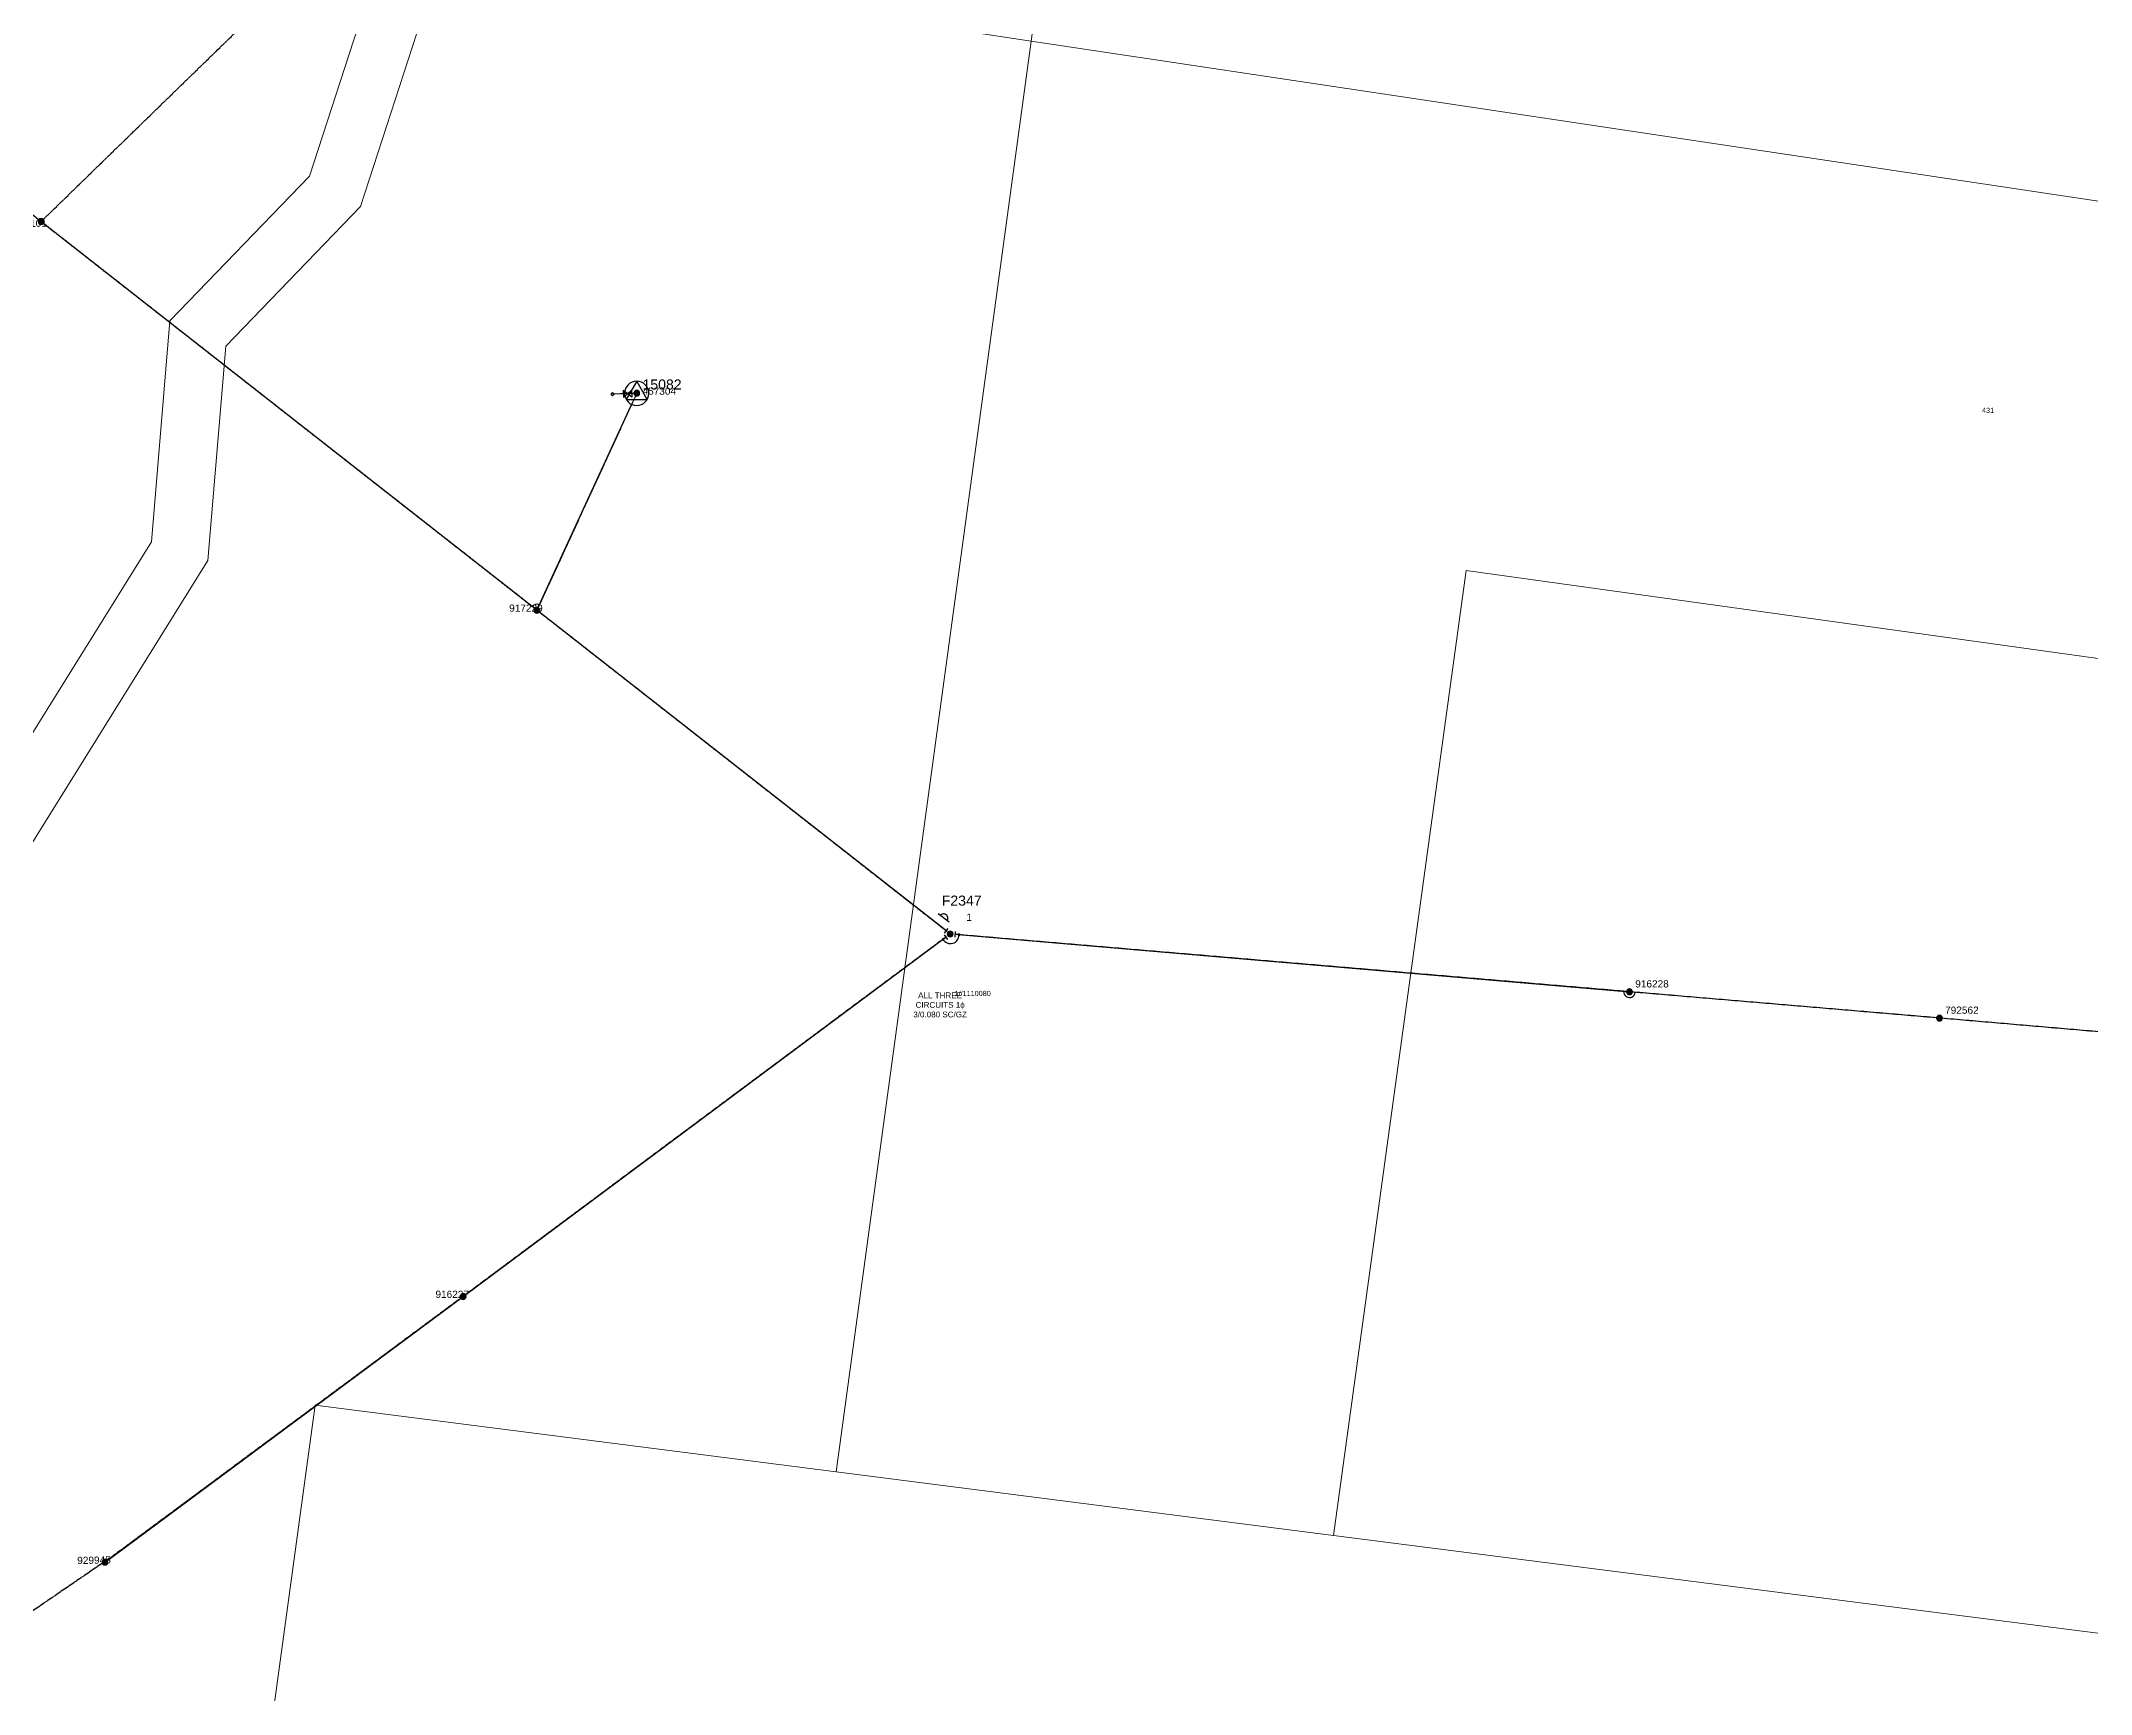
# Model space of a CAD drawing. Header units: metres. Extents: x 217988 to 221369, y 6281275 to 6284089.
# Drawn here: x 219292 to 220005, y 6282330 to 6282905 of the extents above; entities that cross this region are included whole.
import ezdxf
from ezdxf.enums import TextEntityAlignment as Align

# ---------------------------------------------------------------- set-up
doc = ezdxf.new("R2010")
doc.units = ezdxf.units.M
doc.linetypes.add('Cable Exist OH', pattern=[1, 1, 0])
doc.layers.get('0').update_dxf_attribs({"color": 6})
doc.layers.add('Cadastre Land Parcels_SP_EXT', color=9, linetype='Continuous', lineweight=5)
doc.layers.add('Cadastre Roads_SP_EXT', color=9, linetype='Continuous', lineweight=5)
for name, color, linetype in [('Equip_HV_NEW', 2, 'Continuous'), ('Equip_LV_EXT', 7, 'Continuous'), ('Equip_SP_HV_NEW', 2, 'Continuous'), ('Mains_HV_EXT', 7, 'Continuous'), ('Mains_HV_NEW_Hardwired', 7, 'Continuous'), ('Notes_HV_MISC', 7, 'Continuous'), ('OH_Details_SP_MISC', 7, 'Continuous'), ('Services_SP_EXT', 7, 'Continuous'), ('Sub_SP_TR_HV_LV_EXT', 7, 'Continuous'), ('SupportsOH_SP_TR_HV_LV_SL_EXT', 7, 'Continuous')]:
    doc.layers.add(name, color=color, linetype=linetype)
doc.layers.get('0').freeze()
doc.styles.add('iecARIAL', font='arial.ttf', dxfattribs={"height": 2})
doc.styles.add('POLE_LABEL', font='arial.ttf')
doc.styles.get("Standard").update_dxf_attribs({"font": 'arial.ttf'})

# ---------------------------------------------------------------- blocks, each defined once
blk = doc.blocks.new('SUB_POLE_EXT')
blk.add_wipeout([(0, 4.22), (0.42, 4.2), (0.83, 4.14), (1.21, 4.05), (1.62, 3.9), (1.99, 3.72), (2.35, 3.51), (2.68, 3.26), (2.99, 2.99), (3.28, 2.66), (3.52, 2.34), (3.76, 1.92), (3.9, 1.62), (4.04, 1.23), (4.18, 0.63), (4.22, 0), (4.18, -0.61), (4.06, -1.15), (3.9, -1.62), (3.58, -2.24), (3.22, -2.73), (2.97, -3.01), (2.68, -3.26), (2.36, -3.5), (2, -3.72), (1.64, -3.89), (1.25, -4.03), (0.82, -4.14), (0.42, -4.2), (0, -4.22), (-0.41, -4.2), (-0.8, -4.15), (-1.21, -4.05), (-1.62, -3.9), (-1.99, -3.73), (-2.35, -3.51), (-2.68, -3.26), (-2.96, -3.02), (-3.23, -2.72), (-3.51, -2.35), (-3.71, -2.01), (-3.91, -1.6), (-4.05, -1.21), (-4.16, -0.76), (-4.22, -0.14), (-4.21, 0.39), (-4.14, 0.83), (-4.03, 1.27), (-3.9, 1.63), (-3.71, 2.02), (-3.5, 2.37), (-3.28, 2.67), (-2.99, 2.99), (-2.68, 3.27), (-2.33, 3.52), (-1.98, 3.73), (-1.63, 3.9), (-1.2, 4.05), (-0.78, 4.15), (-0.4, 4.21)])
blk.add_line((2.16, 0.48), (2.16, 0.48, 0))
blk.add_lwpolyline([(-4.22, 0, 1), (4.22, 0, 1)], format="xyb", close=True)
blk.add_lwpolyline([(2.14, 0.52), (0, 4.22), (-3.66, -2.11), (3.66, -2.11)], close=True)
for tag, height, flags, p in [('STREET_CODE', 0.2, 9, (1.5, 0)), ('ASSET_NUM', 3.5, 8, (2, 2)), ('CONSTRUCTED_VOLTAGE', 0.2, 9, (1.5, -0.2)), ('OPERATING_VOLTAGE', 0.2, 9, (1.5, -0.6)), ('OPERATED_BY', 0.2, 9, (1.5, -0.8)), ('ORIENTATION', 0.2, 9, (1.5, -1.2)), ('OWNED_BY', 0.2, 9, (1.5, -1.4)), ('SECONDARY_VOLTAGE', 0.2, 9, (1.5, -1.6)), ('STATE', 0.2, 9, (1.5, -1.8)), ('SUBSTATION_TYPE', 0.2, 9, (1.5, -2)), ('STREETNAME', 0.2, 9, (1.5, -2.8)), ('SUBURB', 0.2, 9, (1.5, -3)), ('Z', 0.2, 1, (1.5, -3.4)), ('NO_PHASES', 0.2, 9, (1.5, -0.4)), ('MAINTAINED_BY', 0.2, 9, (1.5, -1)), ('USAGE', 0.2, 9, (1.5, -2.2)), ('LEGEND', 0.2, 9, (1.5, -2.4)), ('LOCATION', 0.2, 9, (1.5, -2.6)), ('NOTES', 0.2, 9, (1.5, -3.2))]:
    blk.add_attdef(tag, text='', height=height, dxfattribs=dict(flags=flags)).set_placement(p, align=Align.MIDDLE_LEFT)
blk = doc.blocks.new('LV_OH_LINKS_DISTFUSE_EXT')
for p, q in [((0, 0), (0.96, 0)), ((3.84, 0), (4.8, 0))]:
    blk.add_line(p, q)
blk.add_lwpolyline([(3.84, -1.2), (3.84, 1.2), (0.96, -1.2), (0.96, 1.2)], close=True)
at = {"flags": 9}
for tag, p in [('ACTUAL_STATUS', (0, 0)), ('CONSTRUCTED_VOLTAGE', (0, -0.2)), ('OPERATING_VOLTAGE', (0, -0.6)), ('ORIENTATION', (0, -0.8)), ('OWNED_BY', (0, -1)), ('STATE', (0, -1.2)), ('SWITCH_TYPE', (0, -1.4)), ('NO_PHASES', (0, -0.4)), ('USAGE', (0, -1.6)), ('NOTES', (0, -1.8))]:
    blk.add_attdef(tag, text='', height=0.2, dxfattribs=at).set_placement(p, align=Align.MIDDLE_LEFT)
at = {"flags": 1}
blk.add_attdef('Z', (0, 0), '', height=0.2, dxfattribs=at)
blk = doc.blocks.new('CCP_EXT')
blk.add_wipeout([(0, 0.57), (0.57, 0), (0, -0.57), (-0.57, 0)])
blk.add_lwpolyline([(-0.57, 0), (0, 0.57), (0.57, 0), (0, -0.57), (-0.57, 0)])
at = {"flags": 1}
blk.add_attdef('Z', (0, 0), '', height=0.2, dxfattribs=at)
at = {"flags": 9}
for tag, p in [('CCP_TYPE', (0, 0)), ('CONSTRUCTED_VOLTAGE', (0, -0.2)), ('OPERATING_VOLTAGE', (0, -0.6)), ('ORIENTATION', (0, -0.8)), ('OWNED_BY', (0, -1)), ('STATE', (0, -1.8)), ('NO_PHASES', (0, -0.4)), ('USAGE', (0, -1.2)), ('LEGEND', (0, -1.4)), ('LIFE_SUPPORT', (0, -1.6)), ('NOTES', (0, -2))]:
    blk.add_attdef(tag, text='', height=0.2, dxfattribs=at).set_placement(p, align=Align.MIDDLE_LEFT)
blk = doc.blocks.new('POLE_EXT')
blk.add_hatch(color=256).paths.add_polyline_path([(-1, 0, 1), (1, 0, 1)])
blk.add_lwpolyline([(-1, 0, 1), (1, 0, 1)], format="xyb", close=True)
for tag, height, flags, p in [('pNumber', 2.5, 8, (-17.84, 2.07)), ('OWNED_BY', 0.2, 9, (1.35, -0.4)), ('SPECIAL_USE', 0.2, 9, (1.35, -0.8)), ('STATE', 0.2, 9, (1.35, -1)), ('cLV', 0.2, 9, (1.35, -1.4)), ('hDepth', 0.2, 9, (1.35, -1.6)), ('hDia', 0.2, 9, (1.35, -1.8)), ('cHV', 0.2, 9, (1.35, -2)), ('cLinedev', 0.2, 9, (1.35, -3.4)), ('pExisting', 0.2, 9, (1.35, -3.8)), ('pFooting', 0.2, 9, (1.35, -4.4)), ('pNew', 0.2, 9, (1.35, -4.6)), ('pRelocate', 0.2, 9, (1.35, -5)), ('pRemove', 0.2, 9, (1.35, -5.2)), ('pReplace', 0.2, 9, (1.35, -5.4)), ('pStay', 0.2, 9, (1.35, -5.6)), ('pType', 0.2, 9, (1.35, -5.8)), ('cspan', 0.2, 9, (1.35, -6)), ('STREETNAME', 0.2, 9, (1.35, -6.2)), ('SUBURB', 0.2, 9, (1.35, -6.4)), ('OPERATED_BY', 0.2, 9, (1.36, -7.01)), ('PARENT', 0.2, 9, (1.35, -0.6)), ('USAGE', 0.2, 9, (1.35, -1.2)), ('LBRACKET', 0.2, 9, (1.35, -2.2)), ('LExisting', 0.2, 9, (1.35, -2.4)), ('LANTNUMBER', 0.2, 9, (1.35, -2.6)), ('LOther', 0.2, 9, (1.35, -2.8)), ('LRemove', 0.2, 9, (1.35, -3)), ('LEGEND', 0.2, 9, (1.35, -3.2)), ('LOCATION', 0.2, 9, (1.35, -3.6)), ('PFNUMBER', 0.2, 9, (1.35, -4)), ('NEWPFNUMBER', 0.2, 9, (1.35, -4.2)), ('NOTES', 0.2, 9, (1.35, -6.6)), ('MAINTAINED_BY', 0.2, 9, (1.36, -6.81))]:
    blk.add_attdef(tag, text='', height=height, dxfattribs=dict(flags=flags)).set_placement(p, align=Align.MIDDLE_LEFT)
at = {"style": 'POLE_LABEL'}
for tag, height, flags, p in [('STRUCTURE_PLANT_NUMBER', 0.2, 9, (1.35, 0.03)), ('ASSET_NUM', 2.5, 8, (2, 2)), ('STREET_CODE', 0.2, 9, (1.35, -0.2))]:
    blk.add_attdef(tag, text='', height=height, dxfattribs=dict(at, flags=flags)).set_placement(p, align=Align.MIDDLE_LEFT)
at = {"flags": 1}
blk.add_attdef('Z', (1.35, -7.33), '', height=0.2, dxfattribs=at)
blk = doc.blocks.new('BOND POINT')
blk.add_hatch(color=256).paths.add_polyline_path([(-1, 0, 1), (1, 0, 1)])
blk.add_lwpolyline([(-1, 0, 1), (1, 0, 1)], format="xyb", close=True)
blk = doc.blocks.new('HV_End Shackle_NEW')
blk.add_wipeout([(-0.25, 0), (-0.25, 1.81), (0.25, 1.82), (0.25, 0)])
blk.add_line((1, 1.81), (-1, 1.81))
for tag, flags, p in [('CONNECTOR_TYPE', 9, (1.5, 0)), ('CONSTRUCTED_VOLTAGE', 9, (1.5, -0.2)), ('OPERATING_VOLTAGE', 9, (1.5, -0.6)), ('ORIENTATION', 9, (1.5, -0.8)), ('OWNED_BY', 9, (1.5, -1)), ('OPERATED_BY', 9, (1.5, -1.2)), ('STATE', 9, (1.5, -1.6)), ('Z', 1, (1.5, -2.2)), ('NO_PHASES', 9, (1.5, -0.4)), ('MAINTAINED_BY', 9, (1.5, -1.4)), ('USAGE', 9, (1.5, -1.8)), ('NOTES', 9, (1.5, -2))]:
    blk.add_attdef(tag, text='', height=0.2, dxfattribs=dict(flags=flags)).set_placement(p, align=Align.MIDDLE_LEFT)
blk = doc.blocks.new('*U131')
blk.add_line((2.4, 3), (-2.4, 3))
blk.add_lwpolyline([(1.44, 3, 0.414214), (0, 4.44, 0.414214), (-1.44, 3)], format="xyb")
for tag, height, flags, p in [('STREET_CODE', 0.2, 9, (1.5, 0)), ('ASSET_NUM', 3.5, 8, (2, 2)), ('ACTUAL_STATUS', 0.2, 9, (1.5, -0.2)), ('CONSTRUCTED_VOLTAGE', 0.2, 9, (1.5, -0.4)), ('OPERATING_VOLTAGE', 0.2, 9, (1.5, -0.8)), ('ORIENTATION', 0.2, 9, (1.5, -1)), ('OWNED_BY', 0.2, 9, (1.5, -1.2)), ('OPERATED_BY', 0.2, 9, (1.5, -1.4)), ('STATE', 0.2, 9, (1.5, -1.8)), ('SWITCH_TYPE', 0.2, 9, (1.5, -2)), ('SUBURB', 0.2, 9, (1.5, -2.6)), ('STREETNAME', 0.2, 9, (1.5, -2.8)), ('Z', 0.2, 1, (1.5, -3.6)), ('NO_PHASES', 0.2, 9, (1.5, -0.6)), ('MAINTAINED_BY', 0.2, 9, (1.5, -1.6)), ('USAGE', 0.2, 9, (1.5, -2.2)), ('LEGEND', 0.2, 9, (1.5, -2.4)), ('LOCATION', 0.2, 9, (1.5, -3)), ('NOTES', 0.2, 9, (1.5, -3.2)), ('LABEL_ALIGNMENT', 0.2, 9, (1.5, -3.4))]:
    blk.add_attdef(tag, text='', height=height, dxfattribs=dict(flags=flags)).set_placement(p, align=Align.MIDDLE_LEFT)

msp = doc.modelspace()

# ---------------------------------------------------------------- linework, layer by layer
at = {"layer": 'Cadastre Land Parcels_SP_EXT', "linetype": 'Continuous'}
for points in [[(220422.8, 6283220.02), (220050.99, 6283269.1), (219970.04, 6283279.78), (219897.51, 6282955.36), (219647.73, 6282987.83), (219636.39, 6282904.78), (220364.97, 6282795.55), (220377.4, 6282886.79), (220422.8, 6283220.02)], [(219337.04, 6282807.56), (219385.58, 6282857.83), (219411.77, 6282938.42), (219305.89, 6282954.31), (219320.73, 6283067), (219323.69, 6283089.51), (219326.19, 6283109.01), (219114.41, 6283138.69), (219060.94, 6282770.51), (218867.81, 6282798.4), (218809.62, 6282391.67), (218886.99, 6282380.94), (218906.87, 6282378.2), (218903.46, 6282351.78), (219065.5, 6282331.76), (219090.44, 6282375.12), (219132.77, 6282402.34), (219168.69, 6282470.78), (219330.64, 6282730.76), (219337.04, 6282807.56)], [(219568.64, 6282407.63), (219741.43, 6282385.47), (219787.51, 6282720.78), (220344.22, 6282643.29), (220364.97, 6282795.55), (219636.39, 6282904.78), (219568.64, 6282407.63)], [(220143.99, 6282334.03), (220145.61, 6282345.73), (220169.4, 6282514.96), (220323.77, 6282493.25), (220344.22, 6282643.29), (219787.51, 6282720.78), (219741.43, 6282385.47), (220143.99, 6282334.03)]]:
    msp.add_lwpolyline(points, close=True, dxfattribs=at)
msp.add_lwpolyline([(220143.99, 6282334.03), (219741.43, 6282385.47), (219741.43, 6282385.47), (219568.64, 6282407.63), (219387.55, 6282430.77), (219368.86, 6282294.33), (219319.77, 6281935.16), (219317.1, 6281915.21), (219297.13, 6281917.96), (218875.09, 6281974.57), (218825.69, 6281591.75), (219003.16, 6281568.18), (219023.96, 6281565.42), (219021.99, 6281545.51), (219036.62, 6281543.55), (219106.2, 6281534.22), (219131.32, 6281530.89), (219242.81, 6281516.09), (219259.77, 6281513.84), (219618.52, 6281466.14), (219612.21, 6281418.11), (220069.68, 6281346.85)], dxfattribs=at)
at = {"layer": 'Mains_HV_EXT', "linetype": 'Cable Exist OH'}
for points in [[(219292.25, 6282842.02), (219372.37, 6282919.95), (219457.6, 6283003.15), (219621.51, 6283068.91)], [(219292.25, 6282842.02), (219120.88, 6282976.27), (219017.78, 6283057.05)], [(219464.61, 6282706.98), (219292.25, 6282842.02)], [(219608.2, 6282594.49), (219464.61, 6282706.98)], [(219608.2, 6282594.49), (219438.99, 6282468.54), (219318.15, 6282378.98), (219152.78, 6282265.82), (219020.52, 6282157.27)], [(219844.3, 6282574.41), (219608.2, 6282594.49)], [(220620.03, 6282504.56), (220536.9, 6282513.41), (220433.1, 6282522.75), (220237.63, 6282540.24), (220075.28, 6282554.64), (219951.99, 6282565.28), (219844.3, 6282574.41)]]:
    msp.add_lwpolyline(points, dxfattribs=at)
at = {"layer": 'Mains_HV_EXT', "linetype": 'Continuous'}
for points in [[(219465.51, 6282708.86, 0.366486), (219463.04, 6282708.24)], [(219842.32, 6282574.55, 1.00268), (219846.3, 6282574.21)]]:
    msp.add_lwpolyline(points, format="xyb", dxfattribs=at)
at = {"layer": 'Mains_HV_NEW_Hardwired', "linetype": 'Continuous'}
msp.add_arc((219608.3, 6282594.13), 2.97, 209.84818, 1.95295, dxfattribs=at)
at = {"layer": 'OH_Details_SP_MISC', "color": 7, "linetype": 'Continuous', "flags": 128}
for points in [[(219464.61, 6282706.98), (219292.25, 6282842.02)], [(219608.2, 6282594.49), (219464.61, 6282706.98), (219499.29, 6282782.38)], [(219314.5, 6282376.26), (219438.99, 6282468.54), (219608.2, 6282594.49), (219844.31, 6282574.38)]]:
    msp.add_lwpolyline(points, dxfattribs=at)

# ---------------------------------------------------------------- block references
at = {"layer": 'Mains_HV_NEW_Hardwired', "xscale": 0.3, "yscale": 0.3, "zscale": 0.3}
for p in [(219605.73, 6282592.65), (219611.27, 6282594.23)]:
    msp.add_blockref('BOND POINT', p, dxfattribs=at)
at = {"layer": 'SupportsOH_SP_TR_HV_LV_SL_EXT'}
ref = msp.add_blockref('POLE_EXT', (219292.25, 6282842.02), dxfattribs=at)
ref.add_attrib('ASSET_NUM', '304101', dxfattribs={"layer": '0', "height": 2.5, "rotation": 1, "style": 'POLE_LABEL'}).set_placement((219294.25, 6282842.77), align=Align.TOP_RIGHT)
ref = msp.add_blockref('POLE_EXT', (219464.61, 6282706.98), dxfattribs=at)
ref.add_attrib('ASSET_NUM', '917229', dxfattribs={"layer": '0', "height": 2.5, "style": 'POLE_LABEL'}).set_placement((219466.61, 6282707.73), align=Align.MIDDLE_RIGHT)
ref = msp.add_blockref('POLE_EXT', (219844.3, 6282574.41), dxfattribs=at)
ref.add_attrib('ASSET_NUM', '916228', dxfattribs={"layer": '0', "height": 2.5, "style": 'POLE_LABEL'}).set_placement((219846.3, 6282575.16), align=Align.BOTTOM_LEFT)
ref = msp.add_blockref('POLE_EXT', (219951.99, 6282565.28), dxfattribs=at)
ref.add_attrib('ASSET_NUM', '792562', dxfattribs={"layer": '0', "height": 2.5, "style": 'POLE_LABEL'}).set_placement((219953.99, 6282566.03), align=Align.BOTTOM_LEFT)
ref = msp.add_blockref('POLE_EXT', (219438.99, 6282468.54), dxfattribs=at)
ref.add_attrib('ASSET_NUM', '916227', dxfattribs={"layer": '0', "height": 2.5, "style": 'POLE_LABEL'}).set_placement((219440.99, 6282469.29), align=Align.MIDDLE_RIGHT)
ref = msp.add_blockref('POLE_EXT', (219314.5, 6282376.26), dxfattribs=at)
ref.add_attrib('ASSET_NUM', '929945', dxfattribs={"layer": '0', "height": 2.5, "rotation": 1, "style": 'POLE_LABEL'}).set_placement((219316.5, 6282377.01), align=Align.MIDDLE_RIGHT)

# ---------------------------------------------------------------- texts
at = {"layer": 'Cadastre Land Parcels_SP_EXT'}
for s, p in [('431', (219966.81, 6282775.53)), ('1//1110080', (219609.76, 6282572.93))]:
    msp.add_text(s, height=1.8, dxfattribs=at).set_placement(p)
at = {"layer": 'Notes_HV_MISC', "linetype": 'Continuous', "insert": (219592.48, 6282574.19), "char_height": 2, "attachment_point": 1, "style": 'iecARIAL'}
msp.add_mtext_dynamic_manual_height_columns('\\pi4.6071;ALL THREE \\P\\pi3.7264;CIRCUITS 1ɸ \\P\\pi2.9161;3/0.080 SC/GZ', width=24.281, gutter_width=10, heights=[0], dxfattribs=at)

# ---------------------------------------------------------------- next in the draw order: block references
at = {"layer": 'Sub_SP_TR_HV_LV_EXT'}
ref = msp.add_blockref('SUB_POLE_EXT', (219499.29, 6282782.38), dxfattribs=at)
ref.add_attrib('ASSET_NUM', '15082', dxfattribs={"layer": '0', "height": 3.5}).set_placement((219501.29, 6282782.63), align=Align.BOTTOM_LEFT)

# ---------------------------------------------------------------- next in the draw order: linework, layer by layer
at = {"layer": 'Cadastre Land Parcels_SP_EXT', "linetype": 'Continuous'}
msp.add_lwpolyline([(219636.39, 6282904.78), (219544.19, 6282918.62), (219522.07, 6282921.93), (219431.93, 6282935.46), (219403.27, 6282847.24), (219356.54, 6282798.69), (219350.26, 6282724.23), (219186.18, 6282460.75), (219148.15, 6282388.24), (219105.45, 6282360.79), (219087.14, 6282329.06), (219368.86, 6282294.33), (219387.55, 6282430.77), (219568.64, 6282407.63), (219636.39, 6282904.78)], close=True, dxfattribs=at)

# ---------------------------------------------------------------- next in the draw order: block references
at = {"layer": 'Equip_LV_EXT', "rotation": 182.0305541530102}
msp.add_blockref('LV_OH_LINKS_DISTFUSE_EXT', (219498.5, 6282782.31), dxfattribs=at)
at = {"layer": 'SupportsOH_SP_TR_HV_LV_SL_EXT'}
ref = msp.add_blockref('POLE_EXT', (219499.29, 6282782.38), dxfattribs=at)
ref.add_attrib('ASSET_NUM', '457304', dxfattribs={"layer": '0', "height": 2.5, "style": 'POLE_LABEL'}).set_placement((219501.29, 6282783.13), align=Align.MIDDLE_LEFT)

# ---------------------------------------------------------------- next in the draw order: block references
at = {"layer": 'Equip_HV_NEW', "rotation": 265.1405928605416}
msp.add_blockref('HV_End Shackle_NEW', (219608.2, 6282594.49), dxfattribs=at)
at = {"layer": 'Services_SP_EXT'}
msp.add_blockref('CCP_EXT', (219490.91, 6282782.11), dxfattribs=at)

# ---------------------------------------------------------------- next in the draw order: linework, layer by layer
at = {"layer": 'Cadastre Roads_SP_EXT', "linetype": 'Continuous'}
msp.add_lwpolyline([(219087.14, 6282329.06), (219105.45, 6282360.79), (219148.15, 6282388.24), (219186.18, 6282460.75), (219350.26, 6282724.23), (219356.54, 6282798.69), (219403.27, 6282847.24), (219431.93, 6282935.46), (219522.07, 6282921.93), (219523.2, 6282931.98), (219524.32, 6282941.94), (219524.32, 6282941.94), (219437.59, 6282954.94), (219415.09, 6282958.28), (219411.77, 6282938.42), (219385.58, 6282857.83), (219337.04, 6282807.56), (219330.64, 6282730.76), (219168.69, 6282470.78), (219132.77, 6282402.34), (219090.44, 6282375.12), (219065.5, 6282331.76), (219063.55, 6282328.37)], dxfattribs=at)
at = {"layer": 'Mains_HV_EXT', "linetype": 'Cable Exist OH'}
msp.add_lwpolyline([(219499.29, 6282782.38), (219464.61, 6282706.98)], dxfattribs=at)
at = {"layer": 'Services_SP_EXT'}
msp.add_lwpolyline([(219499.26, 6282782.34), (219490.91, 6282782.11)], dxfattribs=at)

# ---------------------------------------------------------------- next in the draw order: block references
at = {"layer": 'Equip_HV_NEW', "rotation": 126.6615894035482}
msp.add_blockref('HV_End Shackle_NEW', (219608.2, 6282594.49), dxfattribs=at)

# ---------------------------------------------------------------- next in the draw order: block references
at = {"layer": 'Equip_HV_NEW', "rotation": 51.92270327532938}
msp.add_blockref('HV_End Shackle_NEW', (219608.2, 6282594.49), dxfattribs=at)

# ---------------------------------------------------------------- next in the draw order: block references
at = {"layer": 'Equip_SP_HV_NEW'}
ref = msp.add_blockref('*U131', (219604.11, 6282597.69), dxfattribs=dict(at, rotation=321.8287951027541))
ref.add_attrib('ASSET_NUM', 'F2347', dxfattribs={"layer": '0', "height": 3.5}).set_placement((219605.28, 6282606.09), align=Align.MIDDLE_LEFT)
at = {"layer": 'SupportsOH_SP_TR_HV_LV_SL_EXT'}
ref = msp.add_blockref('POLE_EXT', (219608.2, 6282594.49), dxfattribs=at)
ref.add_attrib('PNUMBER', '1', (219613.85, 6282599.04), dxfattribs={"height": 2.5})

doc.saveas('drawing.dxf')
